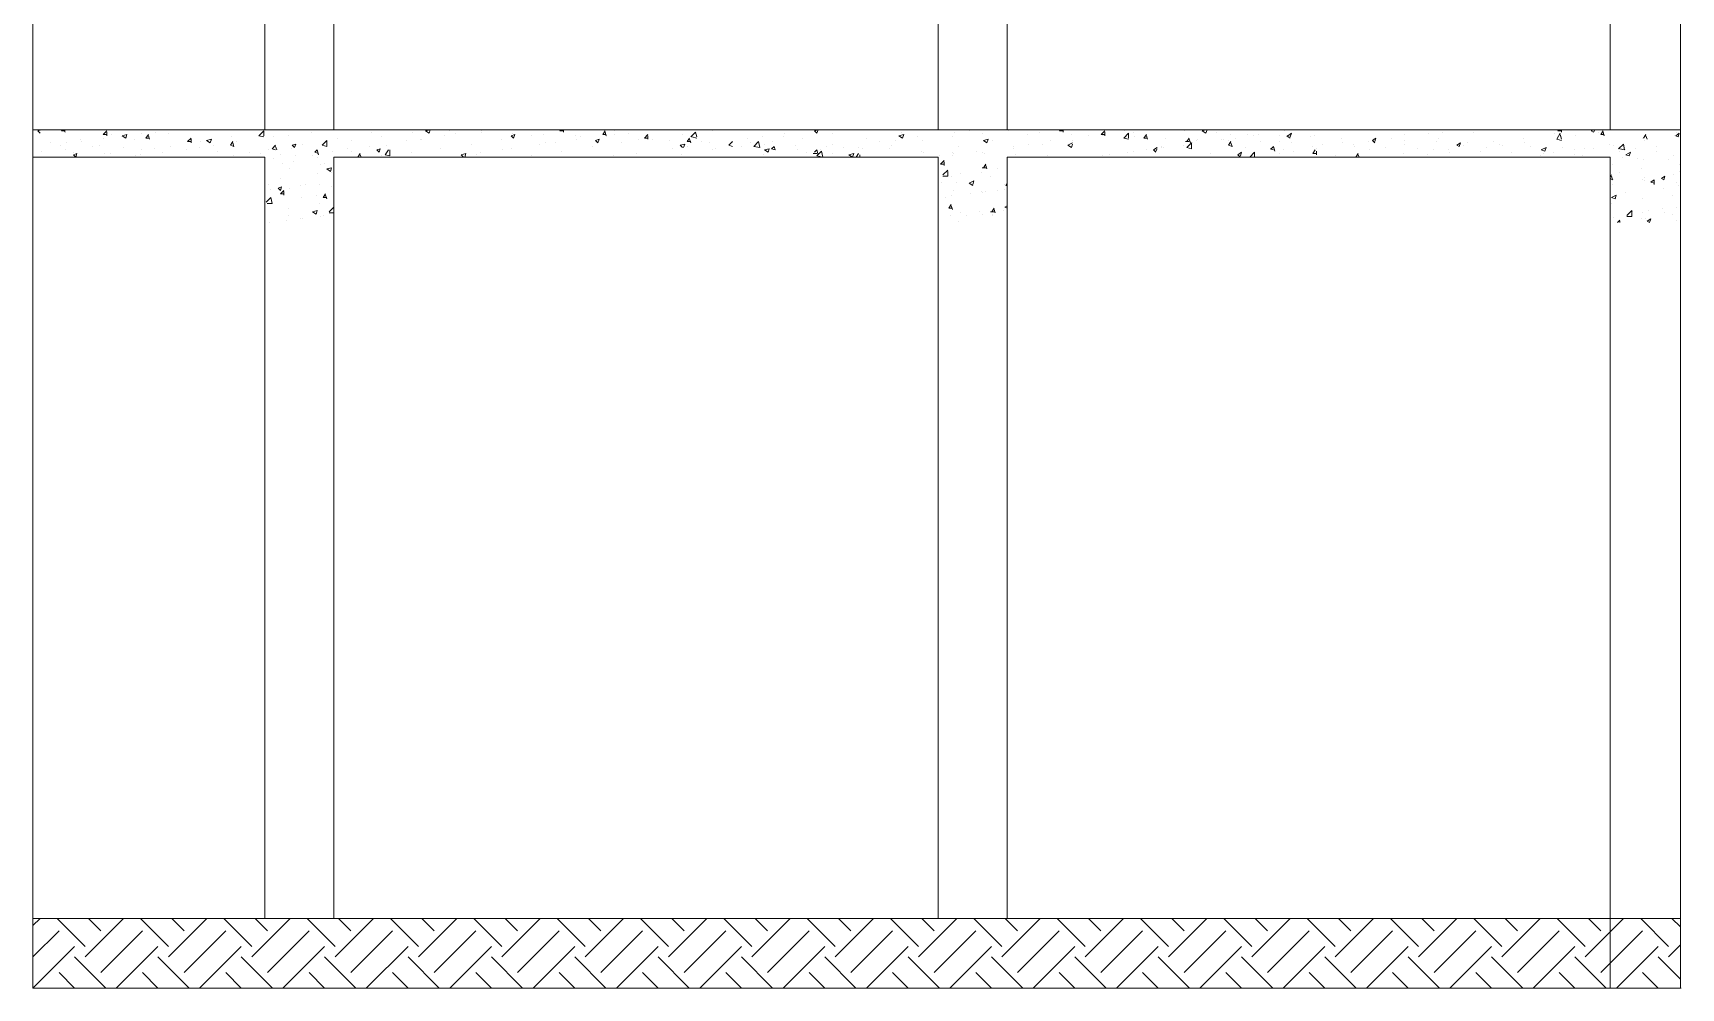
# Model space of a CAD drawing. Header units: millimetres. Extents: x 0 to 7103, y 0 to 8232.
# Drawn here: x 0 to 7103, y 0 to 4116 of the extents above; entities that cross this region are included whole.
import ezdxf

# ---------------------------------------------------------------- set-up
doc = ezdxf.new("R2010")
doc.units = ezdxf.units.MM
doc.layers.add('PDF_0', color=7, linetype='Continuous')

msp = doc.modelspace()

# ---------------------------------------------------------------- linework, layer by layer
for p, q in [((0, 269.4), (30.6, 300)), ((224.5, 179.6), (104.1, 300)), ((224.5, 134.7), (389.8, 300)), ((291.9, 247), (238.8, 300)), ((583.7, 179.6), (463.3, 300)), ((583.7, 134.7), (749, 300)), ((651.1, 247), (598, 300)), ((942.9, 179.6), (822.5, 300)), ((942.9, 134.7), (1108.2, 300)), ((1010.3, 247), (957.2, 300)), ((1302.1, 179.6), (1181.7, 300)), ((1302.1, 134.7), (1467.4, 300)), ((1369.5, 247), (1316.4, 300)), ((1661.3, 179.6), (1541, 300)), ((1661.3, 134.7), (1826.6, 300)), ((1728.7, 247), (1675.7, 300)), ((2020.6, 179.6), (1900.2, 300)), ((2020.6, 134.7), (2185.9, 300)), ((2087.9, 247), (2034.9, 300)), ((2379.8, 179.6), (2259.4, 300)), ((2379.8, 134.7), (2545.1, 300)), ((2447.1, 247), (2394.1, 300)), ((2739, 179.6), (2618.6, 300)), ((2739, 134.7), (2904.3, 300)), ((2806.3, 247), (2753.3, 300)), ((3098.2, 179.6), (2977.8, 300)), ((3098.2, 134.7), (3263.5, 300)), ((3165.5, 247), (3112.5, 300)), ((3457.4, 179.6), (3337, 300)), ((3457.4, 134.7), (3622.7, 300)), ((3524.8, 247), (3471.7, 300)), ((3816.6, 179.6), (3696.2, 300)), ((3816.6, 134.7), (3981.9, 300)), ((3884, 247), (3830.9, 300)), ((4175.8, 179.6), (4055.4, 300)), ((4175.8, 134.7), (4341.1, 300)), ((4243.2, 247), (4190.1, 300)), ((4535, 179.6), (4414.6, 300)), ((4535, 134.7), (4700.3, 300)), ((4602.4, 247), (4549.3, 300)), ((4894.2, 179.6), (4773.8, 300)), ((4894.2, 134.7), (5059.5, 300)), ((4961.6, 247), (4908.5, 300)), ((5253.4, 179.6), (5133.1, 300)), ((5253.4, 134.7), (5418.7, 300)), ((5320.8, 247), (5267.8, 300)), ((5612.7, 179.6), (5492.3, 300)), ((5612.7, 134.7), (5778, 300)), ((5680, 247), (5627, 300)), ((5971.9, 179.6), (5851.5, 300)), ((5971.9, 134.7), (6137.2, 300)), ((6039.2, 247), (5986.2, 300)), ((6331.1, 179.6), (6210.7, 300)), ((6331.1, 134.7), (6496.4, 300)), ((6398.4, 247), (6345.4, 300)), ((6690.3, 179.6), (6569.9, 300)), ((6690.3, 134.7), (6855.6, 300)), ((6757.6, 247), (6704.6, 300)), ((7049.5, 179.6), (6929.1, 300)), ((7100.6, 263.2), (7063.8, 300)), ((0, 134.7), (112.3, 247)), ((291.9, 67.4), (471.5, 247)), ((651.1, 67.4), (830.7, 247)), ((1010.3, 67.4), (1189.9, 247)), ((1369.5, 67.4), (1549.1, 247)), ((1728.7, 67.4), (1908.3, 247)), ((2087.9, 67.4), (2267.5, 247)), ((2447.1, 67.4), (2626.7, 247)), ((2806.3, 67.4), (2985.9, 247)), ((3165.5, 67.4), (3345.1, 247)), ((3524.8, 67.4), (3704.4, 247)), ((3884, 67.4), (4063.6, 247)), ((4243.2, 67.4), (4422.8, 247)), ((4602.4, 67.4), (4782, 247)), ((4961.6, 67.4), (5141.2, 247)), ((5320.8, 67.4), (5500.4, 247)), ((5680, 67.4), (5859.6, 247)), ((6039.2, 67.4), (6218.8, 247)), ((6398.4, 67.4), (6578, 247)), ((6757.6, 67.4), (6937.2, 247)), ((0, 0), (179.6, 179.6)), ((359.2, 0), (538.8, 179.6)), ((718.4, 0), (898, 179.6)), ((1077.6, 0), (1257.2, 179.6)), ((1436.8, 0), (1616.4, 179.6)), ((1796.1, 0), (1975.7, 179.6)), ((2155.3, 0), (2334.9, 179.6)), ((2514.5, 0), (2694.1, 179.6)), ((2873.7, 0), (3053.3, 179.6)), ((3232.9, 0), (3412.5, 179.6)), ((3592.1, 0), (3771.7, 179.6)), ((3951.3, 0), (4130.9, 179.6)), ((4310.5, 0), (4490.1, 179.6)), ((4669.7, 0), (4849.3, 179.6)), ((5028.9, 0), (5208.5, 179.6)), ((5388.2, 0), (5567.8, 179.6)), ((5747.4, 0), (5927, 179.6)), ((6106.6, 0), (6286.2, 179.6)), ((6465.8, 0), (6645.4, 179.6)), ((6825, 0), (7004.6, 179.6)), ((7049.5, 134.7), (7100.6, 185.8)), ((314.3, 0), (179.6, 134.7)), ((673.5, 0), (538.8, 134.7)), ((1032.7, 0), (898, 134.7)), ((1391.9, 0), (1257.2, 134.7)), ((1751.1, 0), (1616.4, 134.7)), ((2110.4, 0), (1975.7, 134.7)), ((2469.6, 0), (2334.9, 134.7)), ((2828.8, 0), (2694.1, 134.7)), ((3188, 0), (3053.3, 134.7)), ((3547.2, 0), (3412.5, 134.7)), ((3906.4, 0), (3771.7, 134.7)), ((4265.6, 0), (4130.9, 134.7)), ((4624.8, 0), (4490.1, 134.7)), ((4984, 0), (4849.3, 134.7)), ((5343.3, 0), (5208.5, 134.7)), ((5702.5, 0), (5567.8, 134.7)), ((6061.7, 0), (5927, 134.7)), ((6420.9, 0), (6286.2, 134.7)), ((6780.1, 0), (6645.4, 134.7)), ((7100.6, 38.7), (7004.6, 134.7)), ((179.6, 0), (112.3, 67.4)), ((538.8, 0), (471.5, 67.4)), ((763.3, 0), (763.3, 0)), ((898, 0), (830.7, 67.4)), ((1257.2, 0), (1189.9, 67.4)), ((1616.4, 0), (1549.1, 67.4)), ((1975.7, 0), (1908.3, 67.4)), ((2334.9, 0), (2267.5, 67.4)), ((2694.1, 0), (2626.7, 67.4)), ((2918.6, 0), (2918.6, 0)), ((3053.3, 0), (2985.9, 67.4)), ((3412.5, 0), (3345.1, 67.4)), ((3637, 0), (3637, 0)), ((3771.7, 0), (3704.4, 67.4)), ((3996.2, 0), (3996.2, 0)), ((4130.9, 0), (4063.6, 67.4)), ((4355.4, 0), (4355.4, 0)), ((4490.1, 0), (4422.8, 67.4)), ((4849.3, 0), (4782, 67.4)), ((5073.8, 0), (5073.8, 0)), ((5208.5, 0), (5141.2, 67.4)), ((5433.1, 0), (5433.1, 0)), ((5567.8, 0), (5500.4, 67.4)), ((5927, 0), (5859.6, 67.4)), ((6151.5, 0), (6151.5, 0)), ((6286.2, 0), (6218.8, 67.4)), ((6510.7, 0), (6510.7, 0)), ((6645.4, 0), (6578, 67.4)), ((6869.9, 0), (6869.9, 0)), ((7004.6, 0), (6937.2, 67.4)), ((44.9, 0), (44.9, 0)), ((404.1, 0), (404.1, 0)), ((1122.5, 0), (1122.5, 0)), ((1481.7, 0), (1481.7, 0)), ((1841, 0), (1841, 0)), ((2200.2, 0), (2200.2, 0)), ((2559.4, 0), (2559.4, 0)), ((3277.8, 0), (3277.8, 0)), ((4714.6, 0), (4714.6, 0)), ((5792.3, 0), (5792.3, 0))]:
    msp.add_line(p, q)
at = {"layer": 'PDF_0', "lineweight": 0}
for points in [[(7103.1, 0), (0, 0), (0, 7000.7)], [(7100.6, 0), (7100.6, 7000.7)], [(999.7, 6877.7), (999.7, 3699.1)], [(1297.1, 3699.1), (1297.1, 6877.7)], [(3901.5, 3699.1), (3901.5, 6877.7)], [(4198.8, 3699.1), (4198.8, 6877.7)], [(6798.1, 3699.1), (6798.1, 6877.7)], [(0, 3699.1), (7100.6, 3699.1)], [(30.8, 3683.7), (20.5, 3693.9), (35.9, 3699.1)], [(41, 3699.1), (41, 3699.1)], [(138.4, 3693.9), (123, 3693.9), (128.2, 3699.1)], [(138.4, 3688.8), (133.3, 3699.1)], [(317.9, 3678.5), (302.5, 3678.5), (317.9, 3693.9)], [(466.5, 3699.1), (466.5, 3699.1)], [(994.6, 3668.3), (974.1, 3673.4), (994.6, 3693.9), (994.6, 3673.4)], [(1794.4, 3693.9), (1794.4, 3693.9)], [(1932.8, 3693.9), (1932.8, 3693.9)], [(2286.5, 3693.9), (2271.2, 3693.9), (2276.3, 3699.1)], [(2281.4, 3693.9), (2281.4, 3693.9)], [(2286.5, 3688.8), (2286.5, 3699.1)], [(2471.1, 3678.5), (2455.7, 3678.5), (2466, 3693.9)], [(2507, 3693.9), (2507, 3693.9)], [(2665.9, 3699.1), (2665.9, 3699.1)], [(2927.4, 3693.9), (2927.4, 3693.9)], [(3383.7, 3693.9), (3383.7, 3693.9)], [(4034.8, 3693.9), (4034.8, 3693.9)], [(4070.7, 3699.1), (4070.7, 3699.1)], [(4204, 3693.9), (4204, 3693.9)], [(4439.8, 3693.9), (4424.4, 3693.9), (4429.5, 3699.1)], [(4439.8, 3688.8), (4439.8, 3699.1)], [(4619.2, 3678.5), (4603.8, 3678.5), (4619.2, 3693.9)], [(4706.4, 3693.9), (4706.4, 3693.9)], [(4829.4, 3699.1), (4829.4, 3699.1)], [(4962.7, 3693.9), (4962.7, 3693.9)], [(5060.1, 3699.1), (5055, 3683.7), (5039.6, 3693.9), (5055, 3699.1)], [(5393.4, 3693.9), (5393.4, 3693.9)], [(5439.5, 3699.1), (5439.5, 3699.1)], [(5665.1, 3699.1), (5665.1, 3699.1)], [(6039.3, 3699.1), (6039.3, 3699.1)], [(6316.2, 3699.1), (6316.2, 3699.1)], [(6587.9, 3693.9), (6572.5, 3693.9), (6577.6, 3699.1)], [(6587.9, 3688.8), (6587.9, 3699.1)], [(6731.5, 3699.1), (6726.3, 3688.8), (6716.1, 3693.9), (6726.3, 3699.1)], [(6772.5, 3678.5), (6757.1, 3678.5), (6767.3, 3693.9)], [(76.9, 3642.7), (76.9, 3642.7)], [(117.9, 3632.4), (117.9, 3632.4)], [(143.5, 3642.7), (143.5, 3642.7)], [(205.1, 3658), (205.1, 3658)], [(210.2, 3647.8), (210.2, 3647.8)], [(256.3, 3627.3), (256.3, 3627.3)], [(287.1, 3632.4), (287.1, 3632.4)], [(302.5, 3663.2), (302.5, 3663.2)], [(317.9, 3673.4), (317.9, 3688.8)], [(338.4, 3678.5), (338.4, 3678.5)], [(435.8, 3658), (435.8, 3658)], [(466.5, 3683.7), (466.5, 3683.7)], [(502.4, 3663.2), (487, 3663.2), (497.3, 3678.5)], [(502.4, 3658), (497.3, 3673.4)], [(528.1, 3688.8), (528.1, 3688.8)], [(584.5, 3683.7), (584.5, 3683.7)], [(594.7, 3627.3), (594.7, 3627.3)], [(681.9, 3647.8), (666.5, 3647.8), (681.9, 3663.2)], [(681.9, 3642.7), (681.9, 3658)], [(722.9, 3647.8), (722.9, 3647.8)], [(779.3, 3632.4), (779.3, 3632.4)], [(861.3, 3642.7), (866.4, 3627.3), (851, 3632.4), (861.3, 3647.8)], [(856.2, 3668.3), (856.2, 3668.3)], [(876.7, 3647.8), (876.7, 3647.8)], [(984.3, 3683.7), (984.3, 3683.7)], [(1045.9, 3611.9), (1030.5, 3617), (1045.9, 3632.4)], [(1035.6, 3668.3), (1035.6, 3668.3)], [(1051, 3611.9), (1045.9, 3627.3)], [(1102.3, 3673.4), (1102.3, 3673.4)], [(1163.8, 3637.5), (1163.8, 3637.5)], [(1199.7, 3688.8), (1199.7, 3688.8)], [(1245.8, 3632.4), (1245.8, 3632.4)], [(1312.5, 3663.2), (1312.5, 3663.2)], [(1374, 3652.9), (1374, 3652.9)], [(1450.9, 3627.3), (1450.9, 3627.3)], [(1461.1, 3688.8), (1461.1, 3688.8)], [(1502.1, 3668.3), (1502.1, 3668.3)], [(1522.7, 3632.4), (1522.7, 3632.4)], [(1609.8, 3652.9), (1609.8, 3652.9)], [(1635.4, 3688.8), (1635.4, 3688.8)], [(1671.3, 3658), (1671.3, 3658)], [(1676.5, 3658), (1676.5, 3658)], [(1773.9, 3673.4), (1773.9, 3673.4)], [(1820, 3683.7), (1820, 3683.7)], [(1891.8, 3637.5), (1891.8, 3637.5)], [(1932.8, 3688.8), (1932.8, 3688.8)], [(2019.9, 3658), (2019.9, 3658)], [(2066.1, 3683.7), (2066.1, 3683.7)], [(2148.1, 3673.4), (2148.1, 3673.4)], [(2184, 3637.5), (2184, 3637.5)], [(2199.4, 3678.5), (2199.4, 3678.5)], [(2209.6, 3642.7), (2209.6, 3642.7)], [(2250.7, 3642.7), (2250.7, 3642.7)], [(2337.8, 3673.4), (2337.8, 3673.4)], [(2342.9, 3658), (2342.9, 3658)], [(2358.3, 3668.3), (2358.3, 3668.3)], [(2409.6, 3627.3), (2409.6, 3627.3)], [(2471.1, 3673.4), (2466, 3688.8)], [(2471.1, 3668.3), (2471.1, 3668.3)], [(2507, 3678.5), (2507, 3678.5)], [(2537.8, 3642.7), (2537.8, 3642.7)], [(2568.5, 3683.7), (2568.5, 3683.7)], [(2609.5, 3658), (2609.5, 3658)], [(2650.5, 3663.2), (2635.2, 3663.2), (2650.5, 3678.5)], [(2650.5, 3658), (2650.5, 3673.4)], [(2671, 3658), (2671, 3658)], [(2742.8, 3652.9), (2742.8, 3652.9)], [(2799.2, 3622.1), (2789, 3632.4), (2809.5, 3637.5), (2804.3, 3622.1)], [(2799.2, 3678.5), (2799.2, 3678.5)], [(2835.1, 3647.8), (2819.7, 3647.8), (2830, 3663.2)], [(2819.7, 3627.3), (2819.7, 3627.3)], [(2835.1, 3642.7), (2830, 3658)], [(2835.1, 3668.3), (2855.6, 3688.8), (2860.7, 3668.3)], [(2840.2, 3668.3), (2860.7, 3663.2)], [(2881.2, 3647.8), (2881.2, 3647.8)], [(2917.1, 3642.7), (2917.1, 3642.7)], [(3014.5, 3627.3), (2999.2, 3632.4), (3014.5, 3647.8)], [(3014.5, 3642.7), (3014.5, 3642.7)], [(3055.6, 3627.3), (3055.6, 3627.3)], [(3081.2, 3663.2), (3081.2, 3663.2)], [(3091.4, 3642.7), (3091.4, 3642.7)], [(3142.7, 3668.3), (3142.7, 3668.3)], [(3153, 3637.5), (3153, 3637.5)], [(3188.9, 3647.8), (3188.9, 3647.8)], [(3235, 3668.3), (3235, 3668.3)], [(3240.1, 3683.7), (3240.1, 3683.7)], [(3286.3, 3632.4), (3286.3, 3632.4)], [(3317, 3663.2), (3317, 3663.2)], [(3419.6, 3627.3), (3419.6, 3627.3)], [(3445.2, 3683.7), (3445.2, 3683.7)], [(3445.2, 3637.5), (3445.2, 3637.5)], [(3593.9, 3663.2), (3593.9, 3663.2)], [(3650.3, 3647.8), (3650.3, 3647.8)], [(3701.5, 3632.4), (3701.5, 3632.4)], [(3716.9, 3652.9), (3716.9, 3652.9)], [(3742.5, 3688.8), (3742.5, 3688.8)], [(3814.3, 3668.3), (3814.3, 3668.3)], [(3834.8, 3652.9), (3834.8, 3652.9)], [(3963, 3668.3), (3963, 3668.3)], [(3973.2, 3688.8), (3973.2, 3688.8)], [(3988.6, 3627.3), (3988.6, 3627.3)], [(4091.2, 3683.7), (4091.2, 3683.7)], [(4137.3, 3652.9), (4137.3, 3652.9)], [(4224.5, 3627.3), (4224.5, 3627.3)], [(4286, 3678.5), (4286, 3678.5)], [(4291.1, 3637.5), (4291.1, 3637.5)], [(4337.2, 3688.8), (4337.2, 3688.8)], [(4352.6, 3637.5), (4352.6, 3637.5)], [(4383.4, 3652.9), (4383.4, 3652.9)], [(4480.8, 3637.5), (4475.7, 3622.1), (4460.3, 3632.4), (4480.8, 3642.7)], [(4475.7, 3678.5), (4475.7, 3678.5)], [(4480.8, 3652.9), (4480.8, 3652.9)], [(4547.4, 3673.4), (4547.4, 3673.4)], [(4609, 3678.5), (4609, 3678.5)], [(4609, 3673.4), (4609, 3673.4)], [(4614.1, 3673.4), (4614.1, 3673.4)], [(4619.2, 3673.4), (4619.2, 3688.8)], [(4721.8, 3658), (4701.3, 3663.2), (4721.8, 3683.7), (4721.8, 3663.2)], [(4742.3, 3688.8), (4742.3, 3688.8)], [(4747.4, 3668.3), (4747.4, 3668.3)], [(4803.8, 3663.2), (4788.4, 3663.2), (4798.7, 3678.5)], [(4803.8, 3658), (4798.7, 3673.4)], [(4865.3, 3627.3), (4865.3, 3627.3)], [(4880.7, 3663.2), (4880.7, 3663.2)], [(4957.6, 3632.4), (4957.6, 3632.4)], [(4967.8, 3647.8), (4983.2, 3647.8)], [(4973, 3647.8), (4983.2, 3663.2)], [(4988.4, 3642.7), (4983.2, 3658)], [(4998.6, 3642.7), (4998.6, 3642.7)], [(5014, 3652.9), (5014, 3652.9)], [(5019.1, 3658), (5019.1, 3658)], [(5101.1, 3688.8), (5101.1, 3688.8)], [(5121.6, 3658), (5121.6, 3658)], [(5131.9, 3658), (5131.9, 3658)], [(5152.4, 3652.9), (5152.4, 3652.9)], [(5162.7, 3642.7), (5167.8, 3627.3), (5152.4, 3632.4), (5162.7, 3647.8)], [(5162.7, 3678.5), (5162.7, 3678.5)], [(5183.2, 3663.2), (5183.2, 3663.2)], [(5234.4, 3678.5), (5234.4, 3678.5)], [(5260.1, 3673.4), (5260.1, 3673.4)], [(5280.6, 3678.5), (5280.6, 3678.5)], [(5290.8, 3647.8), (5290.8, 3647.8)], [(5337, 3617), (5347.2, 3627.3), (5352.4, 3606.8)], [(5372.9, 3673.4), (5372.9, 3673.4)], [(5372.9, 3647.8), (5372.9, 3647.8)], [(5403.6, 3673.4), (5419, 3663.2)], [(5408.7, 3673.4), (5424.1, 3683.7), (5419, 3668.3)], [(5424.1, 3642.7), (5424.1, 3642.7)], [(5506.2, 3668.3), (5506.2, 3668.3)], [(5516.4, 3627.3), (5516.4, 3627.3)], [(5521.5, 3673.4), (5521.5, 3673.4)], [(5557.4, 3637.5), (5557.4, 3637.5)], [(5639.5, 3663.2), (5639.5, 3663.2)], [(5644.6, 3642.7), (5644.6, 3642.7)], [(5690.7, 3637.5), (5690.7, 3637.5)], [(5695.8, 3627.3), (5695.8, 3627.3)], [(5757.4, 3647.8), (5757.4, 3647.8)], [(5783, 3642.7), (5772.7, 3652.9), (5788.1, 3663.2), (5783, 3647.8)], [(5777.9, 3663.2), (5777.9, 3663.2)], [(5777.9, 3658), (5777.9, 3658)], [(5854.8, 3663.2), (5854.8, 3663.2)], [(5911.2, 3678.5), (5911.2, 3678.5)], [(5911.2, 3652.9), (5911.2, 3652.9)], [(5911.2, 3637.5), (5911.2, 3637.5)], [(6013.7, 3683.7), (6013.7, 3683.7)], [(6049.6, 3647.8), (6049.6, 3647.8)], [(6059.8, 3663.2), (6059.8, 3663.2)], [(6075.2, 3688.8), (6075.2, 3688.8)], [(6167.5, 3632.4), (6167.5, 3632.4)], [(6182.9, 3642.7), (6182.9, 3642.7)], [(6208.5, 3688.8), (6208.5, 3688.8)], [(6295.7, 3647.8), (6295.7, 3647.8)], [(6321.3, 3637.5), (6321.3, 3637.5)], [(6331.6, 3632.4), (6331.6, 3632.4)], [(6423.8, 3663.2), (6423.8, 3663.2)], [(6429, 3642.7), (6429, 3642.7)], [(6454.6, 3627.3), (6454.6, 3627.3)], [(6557.1, 3683.7), (6557.1, 3683.7)], [(6587.9, 3652.9), (6567.4, 3658), (6582.8, 3683.7)], [(6587.9, 3658), (6582.8, 3678.5)], [(6587.9, 3668.3), (6587.9, 3668.3)], [(6649.4, 3673.4), (6649.4, 3673.4)], [(6746.8, 3688.8), (6746.8, 3688.8)], [(6772.5, 3673.4), (6767.3, 3688.8)], [(6793, 3637.5), (6793, 3637.5)], [(6813.5, 3632.4), (6813.5, 3632.4)], [(6834, 3617), (6854.5, 3637.5), (6859.6, 3611.9), (6839.1, 3617)], [(6936.5, 3663.2), (6936.5, 3663.2)], [(6941.7, 3663.2), (6951.9, 3678.5)], [(6946.8, 3652.9), (6946.8, 3652.9)], [(6957, 3658), (6951.9, 3673.4)], [(6998, 3627.3), (6998, 3627.3)], [(7074.9, 3673.4), (7074.9, 3673.4)], [(7085.2, 3688.8), (7085.2, 3688.8)], [(0, 3581.1), (999.7, 3581.1)], [(35.9, 3606.8), (35.9, 3606.8)], [(138.4, 3611.9), (138.4, 3611.9)], [(174.3, 3601.6), (174.3, 3601.6)], [(307.6, 3596.5), (307.6, 3596.5)], [(333.2, 3596.5), (333.2, 3596.5)], [(389.6, 3622.1), (389.6, 3622.1)], [(399.9, 3581.1), (399.9, 3581.1)], [(440.9, 3586.3), (440.9, 3586.3)], [(461.4, 3591.4), (461.4, 3591.4)], [(466.5, 3611.9), (466.5, 3611.9)], [(522.9, 3617), (522.9, 3617)], [(558.8, 3601.6), (558.8, 3601.6)], [(579.3, 3581.1), (579.3, 3581.1)], [(661.4, 3611.9), (661.4, 3611.9)], [(717.7, 3622.1), (717.7, 3622.1)], [(794.7, 3606.8), (794.7, 3606.8)], [(851, 3581.1), (851, 3581.1)], [(866.4, 3586.3), (866.4, 3586.3)], [(933.1, 3601.6), (933.1, 3601.6)], [(979.2, 3596.5), (979.2, 3596.5)], [(999.7, 3581.1), (999.7, 300)], [(1015.1, 3611.9), (1015.1, 3611.9)], [(1035.6, 3576), (1035.6, 3576)], [(1066.4, 3591.4), (1066.4, 3591.4)], [(1076.6, 3555.5), (1076.6, 3555.5)], [(1112.5, 3617), (1112.5, 3617)], [(1122.8, 3560.6), (1122.8, 3560.6)], [(1133, 3586.3), (1133, 3586.3)], [(1204.8, 3586.3), (1204.8, 3586.3)], [(1230.4, 3596.5), (1215, 3601.6), (1225.3, 3611.9), (1230.4, 3591.4)], [(1225.3, 3581.1), (1225.3, 3581.1)], [(1256.1, 3555.5), (1256.1, 3555.5)], [(1291.9, 3606.8), (1291.9, 3606.8)], [(1297.1, 3581.1), (3901.5, 3581.1)], [(1297.1, 3581.1), (1297.1, 300)], [(1338.1, 3581.1), (1338.1, 3581.1)], [(1353.5, 3617), (1353.5, 3617)], [(1374, 3606.8), (1374, 3606.8)], [(1399.6, 3581.1), (1409.9, 3596.5)], [(1415, 3581.1), (1409.9, 3591.4)], [(1502.1, 3586.3), (1502.1, 3586.3)], [(1538, 3611.9), (1538, 3586.3), (1517.5, 3591.4), (1532.9, 3611.9)], [(1589.3, 3581.1), (1589.3, 3581.1)], [(1630.3, 3601.6), (1630.3, 3601.6)], [(1758.5, 3617), (1758.5, 3617)], [(1855.9, 3581.1), (1845.6, 3591.4), (1866.1, 3596.5), (1861, 3581.1)], [(1866.1, 3591.4), (1866.1, 3591.4)], [(1912.3, 3591.4), (1912.3, 3591.4)], [(1927.7, 3601.6), (1927.7, 3601.6)], [(2025.1, 3611.9), (2025.1, 3611.9)], [(2061, 3617), (2061, 3617)], [(2148.1, 3586.3), (2148.1, 3586.3)], [(2276.3, 3606.8), (2276.3, 3606.8)], [(2501.9, 3586.3), (2501.9, 3586.3)], [(2599.3, 3596.5), (2599.3, 3596.5)], [(2758.2, 3617), (2758.2, 3617)], [(2794.1, 3591.4), (2794.1, 3591.4)], [(2927.4, 3611.9), (2927.4, 3611.9)], [(2942.8, 3617), (2942.8, 3617)], [(3147.8, 3591.4), (3147.8, 3591.4)], [(3173.5, 3581.1), (3173.5, 3581.1)], [(3296.5, 3611.9), (3296.5, 3611.9)], [(3332.4, 3601.6), (3332.4, 3601.6)], [(3363.2, 3596.5), (3378.5, 3596.5)], [(3368.3, 3601.6), (3378.5, 3611.9), (3383.7, 3591.4)], [(3393.9, 3611.9), (3393.9, 3611.9)], [(3445.2, 3596.5), (3445.2, 3596.5)], [(3491.3, 3622.1), (3491.3, 3622.1)], [(3547.7, 3581.1), (3558, 3596.5)], [(3558, 3622.1), (3558, 3622.1)], [(3563.1, 3591.4), (3563.1, 3581.1)], [(3573.4, 3617), (3573.4, 3617)], [(3691.3, 3617), (3691.3, 3617)], [(3742.5, 3581.1), (3742.5, 3581.1)], [(3829.7, 3606.8), (3829.7, 3606.8)], [(3840, 3601.6), (3840, 3601.6)], [(3901.5, 300), (3901.5, 3581.1)], [(3901.5, 3576), (3901.5, 3576)], [(3906.6, 3586.3), (3906.6, 3586.3)], [(3927.1, 3550.4), (3911.7, 3550.4), (3927.1, 3565.8)], [(3927.1, 3545.2), (3927.1, 3560.6)], [(3963, 3601.6), (3963, 3601.6)], [(3963, 3586.3), (3963, 3586.3)], [(3968.1, 3596.5), (3968.1, 3596.5)], [(4065.5, 3606.8), (4065.5, 3606.8)], [(4091.2, 3601.6), (4091.2, 3601.6)], [(4101.4, 3596.5), (4101.4, 3596.5)], [(4198.8, 3581.1), (6798.1, 3581.1)], [(4198.8, 3581.1), (4198.8, 300)], [(4224.5, 3617), (4224.5, 3617)], [(4234.7, 3591.4), (4234.7, 3591.4)], [(4373.1, 3586.3), (4373.1, 3586.3)], [(4506.4, 3581.1), (4506.4, 3581.1)], [(4542.3, 3581.1), (4542.3, 3581.1)], [(4609, 3586.3), (4609, 3586.3)], [(4639.7, 3591.4), (4639.7, 3591.4)], [(4716.6, 3601.6), (4716.6, 3601.6)], [(4742.3, 3606.8), (4742.3, 3606.8)], [(4798.7, 3611.9), (4798.7, 3611.9)], [(4839.7, 3601.6), (4829.4, 3611.9), (4844.8, 3622.1)], [(4839.7, 3606.8), (4844.8, 3617)], [(4865.3, 3622.1), (4865.3, 3622.1)], [(4870.4, 3622.1), (4870.4, 3622.1)], [(5075.5, 3596.5), (5075.5, 3596.5)], [(5203.7, 3581.1), (5193.4, 3591.4), (5208.8, 3601.6), (5203.7, 3586.3)], [(5224.2, 3622.1), (5224.2, 3622.1)], [(5244.7, 3581.1), (5265.2, 3601.6), (5265.2, 3581.1)], [(5254.9, 3591.4), (5254.9, 3591.4)], [(5331.8, 3617), (5347.2, 3611.9)], [(5372.9, 3596.5), (5372.9, 3596.5)], [(5388.2, 3611.9), (5388.2, 3611.9)], [(5434.4, 3606.8), (5434.4, 3606.8)], [(5531.8, 3596.5), (5516.4, 3596.5), (5526.7, 3611.9)], [(5531.8, 3617), (5531.8, 3617)], [(5531.8, 3591.4), (5531.8, 3606.8)], [(5613.8, 3586.3), (5613.8, 3586.3)], [(5701, 3581.1), (5711.2, 3596.5)], [(5716.4, 3581.1), (5711.2, 3591.4)], [(5762.5, 3611.9), (5762.5, 3611.9)], [(5829.1, 3622.1), (5829.1, 3622.1)], [(5906, 3596.5), (5906, 3596.5)], [(5947.1, 3581.1), (5947.1, 3581.1)], [(5967.6, 3617), (5967.6, 3617)], [(6008.6, 3591.4), (6008.6, 3591.4)], [(6034.2, 3611.9), (6034.2, 3611.9)], [(6100.9, 3611.9), (6100.9, 3611.9)], [(6106, 3601.6), (6106, 3601.6)], [(6239.3, 3606.8), (6239.3, 3606.8)], [(6264.9, 3622.1), (6264.9, 3622.1)], [(6372.6, 3601.6), (6372.6, 3601.6)], [(6423.8, 3581.1), (6423.8, 3581.1)], [(6495.6, 3586.3), (6495.6, 3586.3)], [(6511, 3596.5), (6511, 3596.5)], [(6552, 3601.6), (6552, 3601.6)], [(6593, 3622.1), (6593, 3622.1)], [(6644.3, 3611.9), (6644.3, 3611.9)], [(6644.3, 3591.4), (6644.3, 3591.4)], [(6680.2, 3586.3), (6680.2, 3586.3)], [(6685.3, 3617), (6685.3, 3617)], [(6726.3, 3617), (6726.3, 3617)], [(6782.7, 3581.1), (6782.7, 3581.1)], [(6798.1, 0), (6798.1, 3581.1)], [(6839.1, 3606.8), (6839.1, 3606.8)], [(6849.4, 3581.1), (6849.4, 3581.1)], [(6864.7, 3611.9), (6864.7, 3611.9)], [(6905.8, 3617), (6905.8, 3617)], [(6916, 3576), (6916, 3576)], [(6941.7, 3570.9), (6941.7, 3570.9)], [(6998, 3606.8), (6998, 3606.8)], [(7049.3, 3570.9), (7049.3, 3570.9)], [(7069.8, 3586.3), (7069.8, 3586.3)], [(1066.4, 3488.9), (1066.4, 3488.9)], [(1107.4, 3529.9), (1107.4, 3529.9)], [(1225.3, 3509.4), (1225.3, 3509.4)], [(1240.7, 3550.4), (1240.7, 3550.4)], [(1286.8, 3514.5), (1286.8, 3514.5)], [(3901.5, 3494), (3901.5, 3494)], [(3922, 3504.2), (3942.5, 3524.7)], [(3922, 3499.1), (3942.5, 3499.1), (3942.5, 3519.6)], [(3957.9, 3499.1), (3957.9, 3499.1)], [(3998.9, 3509.4), (3998.9, 3509.4)], [(4086, 3514.5), (4086, 3514.5)], [(4091.2, 3535), (4106.5, 3535)], [(4096.3, 3535), (4106.5, 3550.4)], [(4111.7, 3529.9), (4106.5, 3545.2)], [(4127.1, 3499.1), (4127.1, 3499.1)], [(4157.8, 3529.9), (4157.8, 3529.9)], [(6798.1, 3494), (6803.2, 3504.2)], [(6798.1, 3488.9), (6808.4, 3483.7), (6803.2, 3499.1)], [(6808.4, 3550.4), (6808.4, 3550.4)], [(6813.5, 3483.7), (6813.5, 3483.7)], [(6839.1, 3514.5), (6839.1, 3514.5)], [(6931.4, 3529.9), (6931.4, 3529.9)], [(6936.5, 3483.7), (6936.5, 3483.7)], [(6946.8, 3494), (6946.8, 3494)], [(6987.8, 3468.3), (6972.4, 3473.5), (6987.8, 3483.7), (6987.8, 3463.2)], [(7069.8, 3504.2), (7069.8, 3504.2)], [(7095.5, 3550.4), (7095.5, 3550.4)], [(7095.5, 3519.6), (7095.5, 3519.6)], [(1015.1, 3463.2), (1015.1, 3463.2)], [(1025.4, 3442.7), (1025.4, 3442.7)], [(1081.7, 3422.2), (1066.4, 3422.2), (1081.7, 3437.6)], [(1081.7, 3417.1), (1081.7, 3432.5)], [(1107.4, 3447.8), (1107.4, 3447.8)], [(1153.5, 3458.1), (1153.5, 3458.1)], [(1174, 3463.2), (1174, 3463.2)], [(1220.2, 3417.1), (1220.2, 3417.1)], [(1235.6, 3463.2), (1235.6, 3463.2)], [(1266.3, 3406.8), (1250.9, 3406.8), (1261.2, 3422.2)], [(1266.3, 3401.7), (1261.2, 3417.1)], [(1286.8, 3453), (1286.8, 3453)], [(3916.9, 3473.5), (3916.9, 3473.5)], [(3957.9, 3417.1), (3957.9, 3417.1)], [(3968.1, 3437.6), (3968.1, 3437.6)], [(3978.4, 3473.5), (3978.4, 3473.5)], [(4050.2, 3458.1), (4034.8, 3468.3), (4055.3, 3478.6), (4050.2, 3463.2)], [(4039.9, 3422.2), (4039.9, 3422.2)], [(4050.2, 3468.3), (4050.2, 3468.3)], [(4086, 3432.5), (4086, 3432.5)], [(4091.2, 3427.3), (4091.2, 3427.3)], [(4106.5, 3432.5), (4106.5, 3432.5)], [(4157.8, 3437.6), (4157.8, 3437.6)], [(4188.6, 3463.2), (4188.6, 3463.2)], [(4188.6, 3442.7), (4188.6, 3442.7)], [(4198.8, 3458.1), (4193.7, 3458.1), (4198.8, 3468.3)], [(6798.1, 3468.3), (6798.1, 3468.3)], [(6808.4, 3463.2), (6808.4, 3463.2)], [(6864.7, 3427.3), (6864.7, 3427.3)], [(6946.8, 3478.6), (6946.8, 3478.6)], [(7028.8, 3447.8), (7028.8, 3447.8)], [(7064.7, 3417.1), (7064.7, 3417.1)], [(7085.2, 3473.5), (7085.2, 3473.5)], [(7090.3, 3458.1), (7090.3, 3458.1)], [(1004.8, 3386.3), (1025.4, 3406.8), (1030.5, 3381.2), (1010, 3381.2)], [(1102.3, 3360.7), (1102.3, 3360.7)], [(1158.7, 3406.8), (1158.7, 3406.8)], [(1235.6, 3381.2), (1235.6, 3381.2)], [(1276.6, 3345.3), (1297.1, 3365.8)], [(1276.6, 3340.2), (1297.1, 3340.2)], [(3932.2, 3406.8), (3932.2, 3406.8)], [(3963, 3360.7), (3947.6, 3360.7), (3957.9, 3376.1)], [(3963, 3355.6), (3957.9, 3370.9)], [(3998.9, 3340.2), (3998.9, 3340.2)], [(4080.9, 3345.3), (4080.9, 3345.3)], [(4127.1, 3345.3), (4142.4, 3345.3)], [(4132.2, 3345.3), (4142.4, 3360.7)], [(4147.6, 3340.2), (4142.4, 3355.6)], [(4183.4, 3350.4), (4183.4, 3350.4)], [(4198.8, 3360.7), (4188.6, 3365.8), (4198.8, 3370.9)], [(6803.2, 3381.2), (6803.2, 3381.2)], [(6869.9, 3329.9), (6890.4, 3350.4), (6890.4, 3324.8), (6869.9, 3324.8)], [(6895.5, 3345.3), (6895.5, 3345.3)], [(6936.5, 3401.7), (6936.5, 3401.7)], [(6936.5, 3340.2), (6936.5, 3340.2)], [(6962.2, 3350.4), (6962.2, 3350.4)], [(7023.7, 3360.7), (7023.7, 3360.7)], [(7033.9, 3340.2), (7033.9, 3340.2)], [(7085.2, 3365.8), (7085.2, 3365.8)], [(1020.2, 3299.2), (1020.2, 3299.2)], [(1092, 3309.4), (1092, 3309.4)], [(1102.3, 3329.9), (1102.3, 3329.9)], [(1153.5, 3314.5), (1153.5, 3314.5)], [(1163.8, 3314.5), (1163.8, 3314.5)], [(1240.7, 3324.8), (1240.7, 3324.8)], [(1250.9, 3329.9), (1250.9, 3329.9)], [(3952.7, 3329.9), (3952.7, 3329.9)], [(3988.6, 3304.3), (3988.6, 3304.3)], [(4024.5, 3329.9), (4024.5, 3329.9)], [(4091.2, 3335.1), (4091.2, 3335.1)], [(4137.3, 3335.1), (4137.3, 3335.1)], [(4137.3, 3329.9), (4137.3, 3329.9)], [(6798.1, 3329.9), (6798.1, 3329.9)], [(6813.5, 3319.7), (6813.5, 3319.7)], [(6828.9, 3299.2), (6839.1, 3309.4)], [(6839.1, 3299.2), (6839.1, 3304.3)], [(6931.4, 3314.5), (6931.4, 3314.5)], [(6951.9, 3314.5), (6951.9, 3314.5)], [(7064.7, 3335.1), (7064.7, 3335.1)], [(7085.2, 3309.4), (7085.2, 3309.4)], [(0, 300), (7100.6, 300)]]:
    msp.add_lwpolyline(points, dxfattribs=at)
for points in [[(1712.3, 3699.1), (1707.2, 3683.7), (1691.8, 3693.9)], [(3383.7, 3699.1), (3378.5, 3683.7), (3368.3, 3693.9)], [(405, 3678.5), (399.9, 3663.2), (384.5, 3673.4)], [(769, 3658), (763.9, 3642.7), (748.5, 3652.9)], [(1133, 3637.5), (1127.9, 3622.1), (1117.6, 3632.4)], [(1266.3, 3627.3), (1245.8, 3632.4), (1266.3, 3652.9)], [(2076.3, 3678.5), (2071.2, 3663.2), (2061, 3673.4)], [(2440.3, 3658), (2435.2, 3642.7), (2425, 3652.9)], [(3132.5, 3622.1), (3106.8, 3627.3), (3127.3, 3647.8)], [(3194, 3627.3), (3199.1, 3611.9), (3183.7, 3617)], [(3752.8, 3678.5), (3747.7, 3663.2), (3732.3, 3673.4)], [(4116.8, 3658), (4111.7, 3642.7), (4096.3, 3652.9)], [(4993.5, 3617), (4973, 3622.1), (4993.5, 3642.7)], [(6152.1, 3642.7), (6147, 3627.3), (6136.7, 3632.4)], [(7095.5, 3683.7), (7090.3, 3668.3), (7080.1, 3673.4)], [(189.7, 3596.5), (184.6, 3581.1), (174.3, 3591.4)], [(1497, 3617), (1491.9, 3601.6), (1481.6, 3611.9)], [(3173.5, 3617), (3168.3, 3601.6), (3153, 3611.9)], [(3404.2, 3581.1), (3378.5, 3586.3), (3399.1, 3606.8)], [(3537.5, 3596.5), (3532.3, 3581.1), (3517, 3591.4)], [(6521.3, 3622.1), (6516.1, 3606.8), (6500.7, 3611.9)], [(6885.3, 3601.6), (6880.1, 3586.3), (6864.7, 3591.4)], [(1286.8, 3535), (1281.7, 3519.6), (1266.3, 3529.9)], [(7033.9, 3499.1), (7028.8, 3483.7), (7018.6, 3488.9)], [(1071.5, 3453), (1066.4, 3437.6), (1056.1, 3447.8)], [(6823.7, 3417.1), (6818.6, 3401.7), (6803.2, 3406.8)], [(1225.3, 3350.4), (1220.2, 3335.1), (1204.8, 3345.3)], [(6972.4, 3314.5), (6967.3, 3299.2), (6957, 3304.3)]]:
    msp.add_lwpolyline(points, close=True, dxfattribs=at)

doc.saveas('drawing.dxf')
